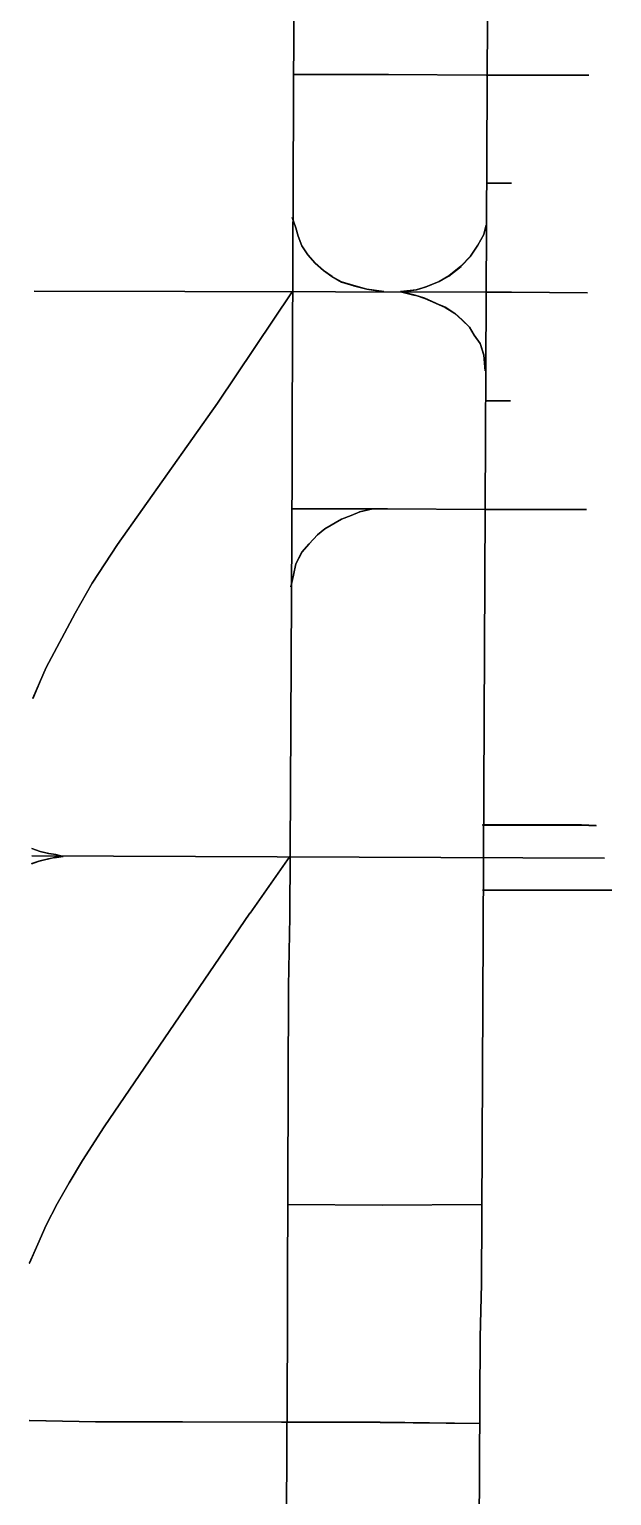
# Model space of a CAD drawing. Extents: x -291248544 to -291003570, y 98625193 to 98746984.
# Drawn here: x -291151521 to -291140464, y 98691358 to 98719171 of the extents above; entities that cross this region are included whole.
import ezdxf

# ---------------------------------------------------------------- set-up
doc = ezdxf.new("R2010")
doc.units = 0

msp = doc.modelspace()

# ---------------------------------------------------------------- linework, layer by layer
at = {"layer": 'mg_to_dxf', "color": 2}
for points in [[(-291142776.49, 98728831.74), (-291142777.49, 98728832.75), (-291142937.71, 98695369.23), (-291142936.7, 98695370.22)], [(-291142936.7, 98695370.22), (-291142935.71, 98695369.21), (-291142775.49, 98728832.74), (-291142776.49, 98728831.74)], [(-291146461.49, 98728488.42), (-291146462.48, 98728489.44), (-291146531.15, 98711711.39), (-291146530.15, 98711712.38)], [(-291146530.15, 98711712.38), (-291146529.15, 98711711.38), (-291146460.48, 98728489.4), (-291146461.49, 98728488.42)], [(-291144699.6, 98718315.12), (-291144698.59, 98718316.12), (-291146507.76, 98718316.12), (-291146506.76, 98718315.12)], [(-291146506.76, 98718315.12), (-291146507.76, 98718316.12), (-291146507.76, 98718314.12), (-291146506.76, 98718315.12)], [(-291146506.76, 98718315.12), (-291146507.76, 98718314.12), (-291144698.6, 98718314.12), (-291144699.6, 98718315.12)], [(-291144698.6, 98718315.12), (-291144699.59, 98718316.13), (-291144699.6, 98718314.13), (-291144698.6, 98718315.12)], [(-291144699.6, 98718315.12), (-291144698.6, 98718314.12), (-291144698.59, 98718316.12), (-291144699.6, 98718315.12)], [(-291144698.6, 98718315.12), (-291144699.6, 98718314.13), (-291142844.66, 98718302.68), (-291142845.65, 98718303.68)], [(-291142845.65, 98718303.68), (-291142844.65, 98718304.68), (-291144699.59, 98718316.13), (-291144698.6, 98718315.12)], [(-291142844.65, 98718303.68), (-291142845.65, 98718304.68), (-291142845.66, 98718302.68), (-291142844.65, 98718303.68)], [(-291142844.65, 98718303.68), (-291142845.66, 98718302.68), (-291140899.16, 98718302.68), (-291140900.16, 98718303.68)], [(-291140900.16, 98718303.68), (-291140899.16, 98718304.68), (-291142845.65, 98718304.68), (-291142844.65, 98718303.68)], [(-291142845.65, 98718303.68), (-291142844.66, 98718302.68), (-291142844.65, 98718304.68), (-291142845.65, 98718303.68)], [(-291140900.16, 98718303.68), (-291140899.16, 98718302.68), (-291140899.16, 98718304.68), (-291140900.16, 98718303.68)], [(-291142365, 98716255.19), (-291142364, 98716256.19), (-291142845.65, 98716256.19), (-291142844.65, 98716255.19)], [(-291142844.65, 98716255.19), (-291142845.65, 98716256.19), (-291142845.65, 98716254.19), (-291142844.65, 98716255.19)], [(-291142844.65, 98716255.19), (-291142845.65, 98716254.19), (-291142364, 98716254.19), (-291142365, 98716255.19)], [(-291142365, 98716255.19), (-291142364, 98716254.19), (-291142364, 98716256.19), (-291142365, 98716255.19)], [(-291146529.98, 98715602.4), (-291146529.37, 98715603.68), (-291146531.26, 98715603.01), (-291146529.98, 98715602.4)], [(-291146529.98, 98715602.4), (-291146531.26, 98715603.01), (-291146462.27, 98715407.55), (-291146461.65, 98715408.8)], [(-291146461.65, 98715408.8), (-291146460.37, 98715408.16), (-291146529.37, 98715603.68), (-291146529.98, 98715602.4)], [(-291146461.35, 98715407.84), (-291146460.67, 98715409.11), (-291146462.58, 98715408.5), (-291146461.35, 98715407.84)], [(-291146461.35, 98715407.84), (-291146462.58, 98715408.5), (-291146416.52, 98715247.31), (-291146415.85, 98715248.59)], [(-291146461.65, 98715408.8), (-291146462.27, 98715407.55), (-291146460.37, 98715408.16), (-291146461.65, 98715408.8)], [(-291146415.85, 98715248.59), (-291146414.62, 98715247.94), (-291146460.67, 98715409.11), (-291146461.35, 98715407.84)], [(-291142845.28, 98715453.62), (-291142845.99, 98715454.84), (-291142891.99, 98715282.33), (-291142890.8, 98715282.93)], [(-291142890.8, 98715282.93), (-291142890.13, 98715281.58), (-291142844.06, 98715454.33), (-291142845.28, 98715453.62)], [(-291142845.28, 98715453.62), (-291142844.06, 98715454.33), (-291142845.99, 98715454.84), (-291142845.28, 98715453.62)], [(-291146415.53, 98715247.64), (-291146414.94, 98715248.89), (-291146416.84, 98715248.26), (-291146415.53, 98715247.64)], [(-291146415.53, 98715247.64), (-291146416.84, 98715248.26), (-291146347.77, 98715064.07), (-291146347.22, 98715065.47)], [(-291146415.85, 98715248.59), (-291146416.52, 98715247.31), (-291146414.62, 98715247.94), (-291146415.85, 98715248.59)], [(-291146347.22, 98715065.47), (-291146345.97, 98715064.99), (-291146414.94, 98715248.89), (-291146415.53, 98715247.64)], [(-291142891.17, 98715282), (-291142891.62, 98715283.26), (-291143006.47, 98715076.53), (-291143005.13, 98715076.88)], [(-291143005.13, 98715076.88), (-291143004.76, 98715075.49), (-291142889.75, 98715282.5), (-291142891.17, 98715282)], [(-291142890.8, 98715282.93), (-291142891.99, 98715282.33), (-291142890.13, 98715281.58), (-291142890.8, 98715282.93)], [(-291142891.17, 98715282), (-291142889.75, 98715282.5), (-291142891.62, 98715283.26), (-291142891.17, 98715282)], [(-291146346.77, 98715064.58), (-291146346.43, 98715065.88), (-291146348.22, 98715064.96), (-291146346.77, 98715064.58)], [(-291146346.77, 98715064.58), (-291146348.22, 98715064.96), (-291146233.13, 98714892.32), (-291146232.88, 98714893.76)], [(-291146347.22, 98715065.47), (-291146347.77, 98715064.07), (-291146345.97, 98715064.99), (-291146347.22, 98715065.47)], [(-291146232.88, 98714893.76), (-291146231.53, 98714893.53), (-291146346.43, 98715065.88), (-291146346.77, 98715064.58)], [(-291146232.28, 98714892.96), (-291146232.13, 98714894.33), (-291146233.73, 98714893.12), (-291146232.28, 98714892.96)], [(-291146232.28, 98714892.96), (-291146233.73, 98714893.12), (-291146095.66, 98714732.03), (-291146095.6, 98714733.5)], [(-291146232.88, 98714893.76), (-291146233.13, 98714892.32), (-291146231.53, 98714893.53), (-291146232.88, 98714893.76)], [(-291146095.6, 98714733.5), (-291146094.24, 98714733.45), (-291146232.13, 98714894.33), (-291146232.28, 98714892.96)], [(-291143143.04, 98714870.09), (-291143143.14, 98714871.44), (-291143326.83, 98714676.28), (-291143325.46, 98714676.27)], [(-291143325.46, 98714676.27), (-291143325.47, 98714674.8), (-291143141.57, 98714870.19), (-291143143.04, 98714870.09)], [(-291143005.65, 98715076.03), (-291143005.95, 98715077.38), (-291143143.76, 98714870.66), (-291143142.42, 98714870.87)], [(-291143142.42, 98714870.87), (-291143143.76, 98714870.66), (-291143142.19, 98714869.41), (-291143142.42, 98714870.87)], [(-291143143.04, 98714870.09), (-291143141.57, 98714870.19), (-291143143.14, 98714871.44), (-291143143.04, 98714870.09)], [(-291143142.42, 98714870.87), (-291143142.19, 98714869.41), (-291143004.24, 98715076.34), (-291143005.65, 98715076.03)], [(-291143005.13, 98715076.88), (-291143006.47, 98715076.53), (-291143004.76, 98715075.49), (-291143005.13, 98715076.88)], [(-291143005.65, 98715076.03), (-291143004.24, 98715076.34), (-291143005.95, 98715077.38), (-291143005.65, 98715076.03)], [(-291146094.9, 98714732.8), (-291146094.95, 98714734.16), (-291146096.37, 98714732.74), (-291146094.9, 98714732.8)], [(-291146094.9, 98714732.8), (-291146096.37, 98714732.74), (-291145935.3, 98714594.68), (-291145935.44, 98714596.12)], [(-291146095.6, 98714733.5), (-291146095.66, 98714732.03), (-291146094.24, 98714733.45), (-291146095.6, 98714733.5)], [(-291145935.44, 98714596.12), (-291145934.06, 98714596.26), (-291146094.95, 98714734.16), (-291146094.9, 98714732.8)], [(-291145934.65, 98714595.5), (-291145934.85, 98714596.87), (-291145936.08, 98714595.3), (-291145934.65, 98714595.5)], [(-291145934.65, 98714595.5), (-291145936.08, 98714595.3), (-291145774.97, 98714480.22), (-291145775.25, 98714481.64)], [(-291145935.44, 98714596.12), (-291145935.3, 98714594.68), (-291145934.06, 98714596.26), (-291145935.44, 98714596.12)], [(-291145775.25, 98714481.64), (-291145773.9, 98714481.91), (-291145934.85, 98714596.87), (-291145934.65, 98714595.5)], [(-291143326.2, 98714675.59), (-291143326.09, 98714676.95), (-291143555.64, 98714493.32), (-291143554.3, 98714493.11)], [(-291143554.3, 98714493.11), (-291143554.52, 98714491.65), (-291143324.73, 98714675.48), (-291143326.2, 98714675.59)], [(-291143325.46, 98714676.27), (-291143326.83, 98714676.28), (-291143325.47, 98714674.8), (-291143325.46, 98714676.27)], [(-291143326.2, 98714675.59), (-291143324.73, 98714675.48), (-291143326.09, 98714676.95), (-291143326.2, 98714675.59)], [(-291145774.4, 98714481.11), (-291145774.74, 98714482.44), (-291145775.82, 98714480.75), (-291145774.4, 98714481.11)], [(-291145774.4, 98714481.11), (-291145775.82, 98714480.75), (-291145591.69, 98714377.18), (-291145592.17, 98714378.6)], [(-291145775.25, 98714481.64), (-291145774.97, 98714480.22), (-291145773.9, 98714481.91), (-291145775.25, 98714481.64)], [(-291145592.17, 98714378.6), (-291145590.9, 98714379.04), (-291145774.74, 98714482.44), (-291145774.4, 98714481.11)], [(-291145591.25, 98714378.21), (-291145591.82, 98714379.43), (-291145592.61, 98714377.58), (-291145591.25, 98714378.21)], [(-291145591.25, 98714378.21), (-291145592.61, 98714377.58), (-291145362.65, 98714308.59), (-291145363.33, 98714309.84)], [(-291145592.17, 98714378.6), (-291145591.69, 98714377.18), (-291145590.9, 98714379.04), (-291145592.17, 98714378.6)], [(-291145363.33, 98714309.84), (-291145362.1, 98714310.51), (-291145591.82, 98714379.43), (-291145591.25, 98714378.21)], [(-291145362.37, 98714309.56), (-291145363.06, 98714310.79), (-291145363.61, 98714308.86), (-291145362.37, 98714309.56)], [(-291145362.37, 98714309.56), (-291145363.61, 98714308.86), (-291145110.8, 98714239.91), (-291145111.57, 98714241.16)], [(-291145363.33, 98714309.84), (-291145362.65, 98714308.59), (-291145362.1, 98714310.51), (-291145363.33, 98714309.84)], [(-291145111.57, 98714241.16), (-291145110.4, 98714241.88), (-291145363.06, 98714310.79), (-291145362.37, 98714309.56)], [(-291143990.04, 98714286.65), (-291143989.42, 98714287.9), (-291144173.36, 98714230.42), (-291144172.19, 98714229.73)], [(-291144172.19, 98714229.73), (-291144172.94, 98714228.45), (-291143988.75, 98714286.01), (-291143990.04, 98714286.65)], [(-291143738.26, 98714389.61), (-291143737.77, 98714390.89), (-291143990.37, 98714287.56), (-291143989.1, 98714286.99)], [(-291143989.1, 98714286.99), (-291143990.37, 98714287.56), (-291143989.69, 98714285.67), (-291143989.1, 98714286.99)], [(-291143990.04, 98714286.65), (-291143988.75, 98714286.01), (-291143989.42, 98714287.9), (-291143990.04, 98714286.65)], [(-291143989.1, 98714286.99), (-291143989.69, 98714285.67), (-291143736.89, 98714389.09), (-291143738.26, 98714389.61)], [(-291143555.12, 98714492.55), (-291143554.81, 98714493.88), (-291143738.67, 98714390.46), (-291143737.36, 98714390.05)], [(-291143737.36, 98714390.05), (-291143738.67, 98714390.46), (-291143737.79, 98714388.65), (-291143737.36, 98714390.05)], [(-291143738.26, 98714389.61), (-291143736.89, 98714389.09), (-291143737.77, 98714390.89), (-291143738.26, 98714389.61)], [(-291143737.36, 98714390.05), (-291143737.79, 98714388.65), (-291143553.69, 98714492.21), (-291143555.12, 98714492.55)], [(-291143554.3, 98714493.11), (-291143555.64, 98714493.32), (-291143554.52, 98714491.65), (-291143554.3, 98714493.11)], [(-291143555.12, 98714492.55), (-291143553.69, 98714492.21), (-291143554.81, 98714493.88), (-291143555.12, 98714492.55)], [(-291151427.72, 98714206.69), (-291151428.72, 98714207.7), (-291151428.73, 98714205.7), (-291151427.72, 98714206.69)], [(-291151427.72, 98714206.69), (-291151428.73, 98714205.7), (-291142844.66, 98714182.81), (-291142845.65, 98714183.81)], [(-291142845.65, 98714183.81), (-291142844.65, 98714184.81), (-291151428.72, 98714207.7), (-291151427.72, 98714206.69)], [(-291146530.43, 98714194.84), (-291146530.7, 98714196.22), (-291147950.32, 98712078.25), (-291147948.94, 98712078.51)], [(-291147948.94, 98712078.51), (-291147948.67, 98712077.11), (-291146529.04, 98714195.11), (-291146530.43, 98714194.84)], [(-291146530.43, 98714194.84), (-291146529.04, 98714195.11), (-291146530.7, 98714196.22), (-291146530.43, 98714194.84)], [(-291145110.59, 98714240.96), (-291145111.38, 98714242.08), (-291145111.78, 98714240.12), (-291145110.59, 98714240.96)], [(-291145110.59, 98714240.96), (-291145111.78, 98714240.12), (-291144790.3, 98714194.19), (-291144791.14, 98714195.32)], [(-291145111.57, 98714241.16), (-291145110.8, 98714239.91), (-291145110.4, 98714241.88), (-291145111.57, 98714241.16)], [(-291144791.14, 98714195.32), (-291144790.01, 98714196.17), (-291145111.38, 98714242.08), (-291145110.59, 98714240.96)], [(-291144791.14, 98714195.32), (-291144790.3, 98714194.19), (-291144790.01, 98714196.17), (-291144791.14, 98714195.32)], [(-291144469.73, 98714195.13), (-291144470.46, 98714196.34), (-291144470.94, 98714194.4), (-291144469.73, 98714195.13)], [(-291144469.73, 98714195.13), (-291144470.94, 98714194.4), (-291144195.34, 98714125.5), (-291144196.04, 98714126.71)], [(-291144173.17, 98714229.53), (-291144172.38, 98714230.62), (-291144470.83, 98714196.19), (-291144469.72, 98714195.31)], [(-291144469.72, 98714195.31), (-291144470.83, 98714196.19), (-291144470.6, 98714194.2), (-291144469.72, 98714195.31)], [(-291144469.72, 98714195.31), (-291144470.6, 98714194.2), (-291144171.96, 98714228.66), (-291144173.17, 98714229.53)], [(-291144196.04, 98714126.71), (-291144194.8, 98714127.43), (-291144470.46, 98714196.34), (-291144469.73, 98714195.13)], [(-291144195.08, 98714126.44), (-291144195.76, 98714127.7), (-291144196.3, 98714125.77), (-291144195.08, 98714126.44)], [(-291144195.08, 98714126.44), (-291144196.3, 98714125.77), (-291144012.33, 98714068.28), (-291144012.93, 98714069.52)], [(-291144196.04, 98714126.71), (-291144195.34, 98714125.5), (-291144194.8, 98714127.43), (-291144196.04, 98714126.71)], [(-291144012.93, 98714069.52), (-291144011.62, 98714070.15), (-291144195.76, 98714127.7), (-291144195.08, 98714126.44)], [(-291144172.19, 98714229.73), (-291144173.36, 98714230.42), (-291144172.94, 98714228.45), (-291144172.19, 98714229.73)], [(-291144173.17, 98714229.53), (-291144171.96, 98714228.66), (-291144172.38, 98714230.62), (-291144173.17, 98714229.53)], [(-291144011.99, 98714069.16), (-291144012.56, 98714070.51), (-291144013.26, 98714068.63), (-291144011.99, 98714069.16)], [(-291144011.99, 98714069.16), (-291144013.26, 98714068.63), (-291143806.4, 98713976.7), (-291143806.91, 98713978.02)], [(-291144012.93, 98714069.52), (-291144012.33, 98714068.28), (-291144011.62, 98714070.15), (-291144012.93, 98714069.52)], [(-291143806.91, 98713978.02), (-291143805.6, 98713978.53), (-291144012.56, 98714070.51), (-291144011.99, 98714069.16)], [(-291142844.65, 98714183.81), (-291142845.65, 98714184.81), (-291142845.66, 98714182.81), (-291142844.65, 98714183.81)], [(-291142844.65, 98714183.81), (-291142845.66, 98714182.81), (-291142364.01, 98714182.81), (-291142365, 98714183.81)], [(-291142365, 98714183.81), (-291142364, 98714184.81), (-291142845.65, 98714184.81), (-291142844.65, 98714183.81)], [(-291142845.65, 98714183.81), (-291142844.66, 98714182.81), (-291142844.65, 98714184.81), (-291142845.65, 98714183.81)], [(-291142364, 98714183.8), (-291142365, 98714184.81), (-291142365.01, 98714182.81), (-291142364, 98714183.8)], [(-291142364, 98714183.8), (-291142365.01, 98714182.81), (-291140922.05, 98714171.36), (-291140923.05, 98714172.37)], [(-291140923.05, 98714172.37), (-291140922.04, 98714173.36), (-291142365, 98714184.81), (-291142364, 98714183.8)], [(-291142365, 98714183.81), (-291142364.01, 98714182.81), (-291142364, 98714184.81), (-291142365, 98714183.81)], [(-291140923.05, 98714172.37), (-291140922.05, 98714171.36), (-291140922.04, 98714173.36), (-291140923.05, 98714172.37)], [(-291143806, 98713977.61), (-291143806.51, 98713978.93), (-291143807.32, 98713977.1), (-291143806, 98713977.61)], [(-291143806, 98713977.61), (-291143807.32, 98713977.1), (-291143623.36, 98713896.62), (-291143623.81, 98713897.91)], [(-291143806.91, 98713978.02), (-291143806.4, 98713976.7), (-291143805.6, 98713978.53), (-291143806.91, 98713978.02)], [(-291143623.81, 98713897.91), (-291143622.42, 98713898.39), (-291143806.51, 98713978.93), (-291143806, 98713977.61)], [(-291143622.93, 98713897.44), (-291143623.31, 98713898.86), (-291143624.25, 98713897.08), (-291143622.93, 98713897.44)], [(-291143622.93, 98713897.44), (-291143624.25, 98713897.08), (-291143440.43, 98713782.2), (-291143440.67, 98713783.53)], [(-291143623.81, 98713897.91), (-291143623.36, 98713896.62), (-291143622.42, 98713898.39), (-291143623.81, 98713897.91)], [(-291143440.67, 98713783.53), (-291143439.21, 98713783.8), (-291143623.31, 98713898.86), (-291143622.93, 98713897.44)], [(-291143439.88, 98713782.92), (-291143440.01, 98713784.4), (-291143441.22, 98713782.8), (-291143439.88, 98713782.92)], [(-291143439.88, 98713782.92), (-291143441.22, 98713782.8), (-291143303.24, 98713656.32), (-291143303.29, 98713657.72)], [(-291143440.67, 98713783.53), (-291143440.43, 98713782.2), (-291143439.21, 98713783.8), (-291143440.67, 98713783.53)], [(-291143303.29, 98713657.72), (-291143301.86, 98713657.76), (-291143440.01, 98713784.4), (-291143439.88, 98713782.92)], [(-291143302.56, 98713657.03), (-291143302.58, 98713658.46), (-291143303.96, 98713657.01), (-291143302.56, 98713657.03)], [(-291143302.56, 98713657.03), (-291143303.96, 98713657.01), (-291143166.02, 98713519.07), (-291143165.94, 98713520.41)], [(-291143303.29, 98713657.72), (-291143303.24, 98713656.32), (-291143301.86, 98713657.76), (-291143303.29, 98713657.72)], [(-291143165.94, 98713520.41), (-291143164.44, 98713520.32), (-291143302.58, 98713658.46), (-291143302.56, 98713657.03)], [(-291143165.32, 98713519.62), (-291143165.06, 98713521.1), (-291143166.64, 98713519.85), (-291143165.32, 98713519.62)], [(-291143165.32, 98713519.62), (-291143166.64, 98713519.85), (-291143074.61, 98713370.3), (-291143074.3, 98713371.7)], [(-291143165.94, 98713520.41), (-291143166.02, 98713519.07), (-291143164.44, 98713520.32), (-291143165.94, 98713520.41)], [(-291143074.3, 98713371.7), (-291143072.94, 98713371.4), (-291143165.06, 98713521.1), (-291143165.32, 98713519.62)], [(-291143073.74, 98713370.87), (-291143073.49, 98713372.24), (-291143075.16, 98713371.13), (-291143073.74, 98713370.87)], [(-291143073.74, 98713370.87), (-291143075.16, 98713371.13), (-291142960.21, 98713210.2), (-291142959.89, 98713211.47)], [(-291143074.3, 98713371.7), (-291143074.61, 98713370.3), (-291143072.94, 98713371.4), (-291143074.3, 98713371.7)], [(-291142959.89, 98713211.47), (-291142958.39, 98713211.1), (-291143073.49, 98713372.24), (-291143073.74, 98713370.87)], [(-291142959.44, 98713210.58), (-291142958.84, 98713211.99), (-291142960.65, 98713211.09), (-291142959.44, 98713210.58)], [(-291142959.44, 98713210.58), (-291142960.65, 98713211.09), (-291142891.77, 98712992.95), (-291142891.08, 98712994.1)], [(-291142959.89, 98713211.47), (-291142960.21, 98713210.2), (-291142958.39, 98713211.1), (-291142959.89, 98713211.47)], [(-291142891.08, 98712994.1), (-291142889.79, 98712993.33), (-291142958.84, 98713211.99), (-291142959.44, 98713210.58)], [(-291142890.89, 98712993.12), (-291142889.98, 98712994.32), (-291142891.96, 98712993.93), (-291142890.89, 98712993.12)], [(-291142890.89, 98712993.12), (-291142891.96, 98712993.93), (-291142869, 98712695.5), (-291142868.08, 98712696.57)], [(-291142891.08, 98712994.1), (-291142891.77, 98712992.95), (-291142889.79, 98712993.33), (-291142891.08, 98712994.1)], [(-291142868.08, 98712696.57), (-291142867.01, 98712695.65), (-291142889.98, 98712994.32), (-291142890.89, 98712993.12)], [(-291142868.08, 98712696.57), (-291142869, 98712695.5), (-291142867.01, 98712695.65), (-291142868.08, 98712696.57)], [(-291147949.51, 98712077.69), (-291147949.75, 98712079.07), (-291149850.05, 98709400.33), (-291149848.65, 98709400.58)], [(-291149848.65, 98709400.58), (-291149848.4, 98709399.21), (-291147948.11, 98712077.93), (-291147949.51, 98712077.69)], [(-291147948.94, 98712078.51), (-291147950.32, 98712078.25), (-291147948.67, 98712077.11), (-291147948.94, 98712078.51)], [(-291147949.51, 98712077.69), (-291147948.11, 98712077.93), (-291147949.75, 98712079.07), (-291147949.51, 98712077.69)], [(-291142387.89, 98712123.87), (-291142386.89, 98712124.87), (-291142868.54, 98712124.87), (-291142867.54, 98712123.87)], [(-291142867.54, 98712123.87), (-291142868.54, 98712124.87), (-291142868.54, 98712122.87), (-291142867.54, 98712123.87)], [(-291142867.54, 98712123.87), (-291142868.54, 98712122.87), (-291142386.89, 98712122.87), (-291142387.89, 98712123.87)], [(-291142387.89, 98712123.87), (-291142386.89, 98712122.87), (-291142386.89, 98712124.87), (-291142387.89, 98712123.87)], [(-291146530.15, 98711711.38), (-291146531.15, 98711712.39), (-291146531.15, 98710853.08), (-291146530.15, 98710854.08)], [(-291146530.15, 98711711.38), (-291146529.15, 98711712.38), (-291146531.15, 98711712.39), (-291146530.15, 98711711.38)], [(-291146530.15, 98711712.38), (-291146531.15, 98711711.39), (-291146529.15, 98711711.38), (-291146530.15, 98711712.38)], [(-291146530.15, 98710854.08), (-291146529.15, 98710853.07), (-291146529.15, 98711712.38), (-291146530.15, 98711711.38)], [(-291146530.15, 98710853.08), (-291146531.15, 98710854.08), (-291146576.93, 98702338.68), (-291146575.93, 98702339.67)], [(-291146575.93, 98702339.67), (-291146574.93, 98702338.66), (-291146529.15, 98710854.07), (-291146530.15, 98710853.08)], [(-291146530.15, 98710853.08), (-291146529.15, 98710854.07), (-291146531.15, 98710854.08), (-291146530.15, 98710853.08)], [(-291146530.15, 98710854.08), (-291146531.15, 98710853.08), (-291146529.15, 98710853.07), (-291146530.15, 98710854.08)], [(-291144722.48, 98710075.38), (-291144721.48, 98710076.38), (-291146530.65, 98710076.38), (-291146529.65, 98710075.38)], [(-291146529.65, 98710075.38), (-291146530.65, 98710076.38), (-291146530.65, 98710074.38), (-291146529.65, 98710075.38)], [(-291146529.65, 98710075.38), (-291146530.65, 98710074.38), (-291144721.49, 98710074.38), (-291144722.48, 98710075.38)], [(-291145592.17, 98709880.58), (-291145591.73, 98709881.99), (-291145913.18, 98709698.3), (-291145911.73, 98709697.97)], [(-291145911.73, 98709697.97), (-291145912.03, 98709696.65), (-291145590.87, 98709880.17), (-291145592.17, 98709880.58)], [(-291145409.1, 98709949.32), (-291145408.53, 98709950.6), (-291145592.63, 98709881.56), (-291145591.27, 98709881)], [(-291145591.27, 98709881), (-291145592.63, 98709881.56), (-291145591.78, 98709879.74), (-291145591.27, 98709881)], [(-291145592.17, 98709880.58), (-291145590.87, 98709880.17), (-291145591.73, 98709881.99), (-291145592.17, 98709880.58)], [(-291145591.27, 98709881), (-291145591.78, 98709879.74), (-291145407.79, 98709948.74), (-291145409.1, 98709949.32)], [(-291145248.87, 98710017.96), (-291145248.26, 98710019.31), (-291145409.46, 98709950.22), (-291145408.17, 98709949.69)], [(-291145408.17, 98709949.69), (-291145409.46, 98709950.22), (-291145408.72, 98709948.37), (-291145408.17, 98709949.69)], [(-291145409.1, 98709949.32), (-291145407.79, 98709948.74), (-291145408.53, 98709950.6), (-291145409.1, 98709949.32)], [(-291145408.17, 98709949.69), (-291145408.72, 98709948.37), (-291145247.64, 98710017.4), (-291145248.87, 98710017.96)], [(-291144997.13, 98710075.27), (-291144996.38, 98710076.46), (-291145249.21, 98710019), (-291145247.92, 98710018.27)], [(-291145247.92, 98710018.27), (-291145249.21, 98710019), (-291145248.59, 98710017.09), (-291145247.92, 98710018.27)], [(-291145248.87, 98710017.96), (-291145247.64, 98710017.4), (-291145248.26, 98710019.31), (-291145248.87, 98710017.96)], [(-291145247.92, 98710018.27), (-291145248.59, 98710017.09), (-291144995.93, 98710074.51), (-291144997.13, 98710075.27)], [(-291144997.13, 98710075.27), (-291144995.93, 98710074.51), (-291144996.38, 98710076.46), (-291144997.13, 98710075.27)], [(-291144721.48, 98710075.38), (-291144722.48, 98710076.38), (-291144722.49, 98710074.38), (-291144721.48, 98710075.38)], [(-291144721.48, 98710075.38), (-291144722.49, 98710074.38), (-291142867.55, 98710062.93), (-291142868.54, 98710063.94)], [(-291142868.54, 98710063.94), (-291142867.54, 98710064.93), (-291144722.48, 98710076.38), (-291144721.48, 98710075.38)], [(-291144722.48, 98710075.38), (-291144721.49, 98710074.38), (-291144721.48, 98710076.38), (-291144722.48, 98710075.38)], [(-291142867.54, 98710063.93), (-291142868.54, 98710064.93), (-291142868.55, 98710062.93), (-291142867.54, 98710063.93)], [(-291142867.54, 98710063.93), (-291142868.55, 98710062.93), (-291140944.93, 98710062.93), (-291140945.93, 98710063.93)], [(-291140945.93, 98710063.93), (-291140944.93, 98710064.93), (-291142868.54, 98710064.93), (-291142867.54, 98710063.93)], [(-291142868.54, 98710063.94), (-291142867.55, 98710062.93), (-291142867.54, 98710064.93), (-291142868.54, 98710063.94)], [(-291140945.93, 98710063.93), (-291140944.93, 98710062.93), (-291140944.93, 98710064.93), (-291140945.93, 98710063.93)], [(-291146049.84, 98709582.92), (-291146049.85, 98709584.38), (-291146210.8, 98709411.92), (-291146209.38, 98709411.99)], [(-291146209.38, 98709411.99), (-291146209.31, 98709410.59), (-291146048.47, 98709582.92), (-291146049.84, 98709582.92)], [(-291145912.56, 98709697.4), (-291145912.36, 98709698.87), (-291146050.57, 98709583.69), (-291146049.11, 98709583.6)], [(-291146049.11, 98709583.6), (-291146050.57, 98709583.69), (-291146049.2, 98709582.23), (-291146049.11, 98709583.6)], [(-291146049.84, 98709582.92), (-291146048.47, 98709582.92), (-291146049.85, 98709584.38), (-291146049.84, 98709582.92)], [(-291146049.11, 98709583.6), (-291146049.2, 98709582.23), (-291145911.21, 98709697.22), (-291145912.56, 98709697.4)], [(-291145912.61, 98709697.47), (-291145912.31, 98709698.8), (-291145913.18, 98709698.3), (-291145911.73, 98709697.97)], [(-291145911.73, 98709697.97), (-291145913.18, 98709698.3), (-291145912.03, 98709696.65), (-291145911.73, 98709697.97)], [(-291145911.73, 98709697.97), (-291145913.18, 98709698.3), (-291145912.03, 98709696.65), (-291145911.73, 98709697.97)], [(-291145912.13, 98709697.75), (-291145911.64, 98709696.88), (-291145912.31, 98709698.8), (-291145912.61, 98709697.47)], [(-291145912.56, 98709697.4), (-291145911.21, 98709697.22), (-291145912.36, 98709698.87), (-291145912.56, 98709697.4)], [(-291145911.73, 98709697.97), (-291145912.03, 98709696.65), (-291145911.64, 98709696.88), (-291145912.13, 98709697.75)], [(-291149849.21, 98709399.76), (-291149849.49, 98709401.16), (-291150330.72, 98708667.86), (-291150329.32, 98708668.17)], [(-291150329.32, 98708668.17), (-291150329.01, 98708666.82), (-291149847.84, 98709400.03), (-291149849.21, 98709399.76)], [(-291149848.65, 98709400.58), (-291149850.05, 98709400.33), (-291149848.4, 98709399.21), (-291149848.65, 98709400.58)], [(-291149849.21, 98709399.76), (-291149847.84, 98709400.03), (-291149849.49, 98709401.16), (-291149849.21, 98709399.76)], [(-291146210.04, 98709411.24), (-291146210.14, 98709412.67), (-291146348.21, 98709251.59), (-291146346.72, 98709251.79)], [(-291146346.72, 98709251.79), (-291146346.54, 98709250.46), (-291146208.65, 98709411.33), (-291146210.04, 98709411.24)], [(-291146209.38, 98709411.99), (-291146210.8, 98709411.92), (-291146209.31, 98709410.59), (-291146209.38, 98709411.99)], [(-291146210.04, 98709411.24), (-291146208.65, 98709411.33), (-291146210.14, 98709412.67), (-291146210.04, 98709411.24)], [(-291146461.59, 98709033.47), (-291146462.33, 98709034.8), (-291146508.34, 98708816.25), (-291146507.16, 98708817.02)], [(-291146507.16, 98708817.02), (-291146506.39, 98708815.83), (-291146460.43, 98709034.12), (-291146461.59, 98709033.47)], [(-291146347.28, 98709250.96), (-291146347.64, 98709252.41), (-291146462.67, 98709033.86), (-291146461.25, 98709034.41)], [(-291146461.25, 98709034.41), (-291146462.67, 98709033.86), (-291146460.77, 98709033.18), (-291146461.25, 98709034.41)], [(-291146461.59, 98709033.47), (-291146460.43, 98709034.12), (-291146462.33, 98709034.8), (-291146461.59, 98709033.47)], [(-291146461.25, 98709034.41), (-291146460.77, 98709033.18), (-291146345.98, 98709251.28), (-291146347.28, 98709250.96)], [(-291146346.72, 98709251.79), (-291146348.21, 98709251.59), (-291146346.54, 98709250.46), (-291146346.72, 98709251.79)], [(-291146347.28, 98709250.96), (-291146345.98, 98709251.28), (-291146347.64, 98709252.41), (-291146347.28, 98709250.96)], [(-291146507.37, 98708816.04), (-291146508.14, 98708817.22), (-291146554.12, 98708598.81), (-291146552.94, 98708599.58)], [(-291146552.94, 98708599.58), (-291146552.16, 98708598.4), (-291146506.18, 98708816.81), (-291146507.37, 98708816.04)], [(-291146507.16, 98708817.02), (-291146508.34, 98708816.25), (-291146506.39, 98708815.83), (-291146507.16, 98708817.02)], [(-291146507.37, 98708816.04), (-291146506.18, 98708816.81), (-291146508.14, 98708817.22), (-291146507.37, 98708816.04)], [(-291150329.83, 98708667.32), (-291150330.2, 98708668.71), (-291150651.15, 98708095.59), (-291150649.78, 98708095.99)], [(-291150649.78, 98708095.99), (-291150649.39, 98708094.63), (-291150328.49, 98708667.67), (-291150329.83, 98708667.32)], [(-291150329.32, 98708668.17), (-291150330.72, 98708667.86), (-291150329.01, 98708666.82), (-291150329.32, 98708668.17)], [(-291150329.83, 98708667.32), (-291150328.49, 98708667.67), (-291150330.2, 98708668.71), (-291150329.83, 98708667.32)], [(-291146552.94, 98708599.58), (-291146554.12, 98708598.81), (-291146552.16, 98708598.4), (-291146552.94, 98708599.58)], [(-291150650.26, 98708095.11), (-291150650.67, 98708096.47), (-291151200.48, 98707065.57), (-291151199.11, 98707066.02)], [(-291151199.11, 98707066.02), (-291151198.67, 98707064.71), (-291150648.91, 98708095.51), (-291150650.26, 98708095.11)], [(-291150649.78, 98708095.99), (-291150651.15, 98708095.59), (-291150649.39, 98708094.63), (-291150649.78, 98708095.99)], [(-291150650.26, 98708095.11), (-291150648.91, 98708095.51), (-291150650.67, 98708096.47), (-291150650.26, 98708095.11)], [(-291151199.54, 98707065.12), (-291151200.04, 98707066.48), (-291151452.23, 98706481.87), (-291151450.91, 98706482.39)], [(-291151450.91, 98706482.39), (-291151450.39, 98706481.08), (-291151198.24, 98707065.61), (-291151199.54, 98707065.12)], [(-291151199.11, 98707066.02), (-291151200.48, 98707065.57), (-291151198.67, 98707064.71), (-291151199.11, 98707066.02)], [(-291151199.54, 98707065.12), (-291151198.24, 98707065.61), (-291151200.04, 98707066.48), (-291151199.54, 98707065.12)], [(-291151450.91, 98706482.39), (-291151452.23, 98706481.87), (-291151450.39, 98706481.08), (-291151450.91, 98706482.39)], [(-291142913.32, 98704078.67), (-291142914.32, 98704079.67), (-291142914.32, 98704077.67), (-291142913.32, 98704078.67)], [(-291141037.49, 98704078.67), (-291141036.47, 98704079.67), (-291142914.32, 98704079.67), (-291142913.32, 98704078.67)], [(-291142913.32, 98704078.67), (-291142914.32, 98704077.67), (-291141036.51, 98704077.67), (-291141037.49, 98704078.67)], [(-291141036.49, 98704078.65), (-291141037.47, 98704079.7), (-291141037.51, 98704077.7), (-291141036.49, 98704078.65)], [(-291141036.49, 98704078.65), (-291141037.51, 98704077.7), (-291140761.87, 98704066.21), (-291140762.83, 98704067.25)], [(-291141037.49, 98704078.67), (-291141036.51, 98704077.67), (-291141036.47, 98704079.67), (-291141037.49, 98704078.67)], [(-291140762.83, 98704067.25), (-291140761.79, 98704068.21), (-291141037.47, 98704079.7), (-291141036.49, 98704078.65)], [(-291140762.83, 98704067.25), (-291140761.87, 98704066.21), (-291140761.79, 98704068.21), (-291140762.83, 98704067.25)], [(-291151473.53, 98703632.19), (-291151474.13, 98703633.46), (-291151474.81, 98703631.58), (-291151473.53, 98703632.19)], [(-291151473.53, 98703632.19), (-291151474.81, 98703631.58), (-291151313.58, 98703574), (-291151314.25, 98703575.3)], [(-291151473.5, 98703495.02), (-291151474.49, 98703496.03), (-291151474.5, 98703494.03), (-291151473.5, 98703495.02)], [(-291151473.5, 98703495.02), (-291151474.5, 98703494.03), (-291140601.62, 98703448.25), (-291140602.61, 98703449.25)], [(-291140602.61, 98703449.25), (-291140601.61, 98703450.25), (-291151474.49, 98703496.03), (-291151473.5, 98703495.02)], [(-291151314.25, 98703575.3), (-291151313.04, 98703575.93), (-291151474.13, 98703633.46), (-291151473.53, 98703632.19)], [(-291151154.05, 98703437.68), (-291151153.3, 98703438.9), (-291151337.44, 98703392.87), (-291151336.18, 98703392.15)], [(-291151336.18, 98703392.15), (-291151336.88, 98703390.95), (-291151152.86, 98703436.95), (-291151154.05, 98703437.68)], [(-291151313.29, 98703575.03), (-291151314, 98703576.2), (-291151314.55, 98703574.28), (-291151313.29, 98703575.03)], [(-291151313.29, 98703575.03), (-291151314.55, 98703574.28), (-291151153.26, 98703539.71), (-291151154.05, 98703540.91)], [(-291151314.25, 98703575.3), (-291151313.58, 98703574), (-291151313.04, 98703575.93), (-291151314.25, 98703575.3)], [(-291151154.05, 98703540.91), (-291151152.89, 98703541.68), (-291151314, 98703576.2), (-291151313.29, 98703575.03)], [(-291151039.61, 98703460.6), (-291151038.8, 98703461.78), (-291151154.27, 98703438.68), (-291151153.07, 98703437.9)], [(-291151153.07, 98703437.9), (-291151154.27, 98703438.68), (-291151153.84, 98703436.73), (-291151153.07, 98703437.9)], [(-291151153.07, 98703540.72), (-291151153.87, 98703541.87), (-291151154.24, 98703539.9), (-291151153.07, 98703540.72)], [(-291151153.07, 98703540.72), (-291151154.24, 98703539.9), (-291151015.95, 98703516.85), (-291151016.73, 98703518)], [(-291151154.05, 98703540.91), (-291151153.26, 98703539.71), (-291151152.89, 98703541.68), (-291151154.05, 98703540.91)], [(-291151154.05, 98703437.68), (-291151152.86, 98703436.95), (-291151153.3, 98703438.9), (-291151154.05, 98703437.68)], [(-291151016.73, 98703518), (-291151015.54, 98703518.81), (-291151153.87, 98703541.87), (-291151153.07, 98703540.72)], [(-291151153.07, 98703437.9), (-291151153.84, 98703436.73), (-291151038.46, 98703459.81), (-291151039.61, 98703460.6)], [(-291150879.4, 98703483.51), (-291150878.55, 98703484.64), (-291151039.79, 98703461.61), (-291151038.63, 98703460.76)], [(-291151038.63, 98703460.76), (-291151039.79, 98703461.61), (-291151039.45, 98703459.64), (-291151038.63, 98703460.76)], [(-291151039.61, 98703460.6), (-291151038.46, 98703459.81), (-291151038.8, 98703461.78), (-291151039.61, 98703460.6)], [(-291151038.63, 98703460.76), (-291151039.45, 98703459.64), (-291150878.27, 98703482.66), (-291150879.4, 98703483.51)], [(-291151015.75, 98703517.79), (-291151016.52, 98703519.02), (-291151016.92, 98703517.06), (-291151015.75, 98703517.79)], [(-291151015.75, 98703517.79), (-291151016.92, 98703517.06), (-291150878.66, 98703482.49), (-291150879.39, 98703483.7)], [(-291151016.73, 98703518), (-291151015.95, 98703516.85), (-291151015.54, 98703518.81), (-291151016.73, 98703518)], [(-291150879.39, 98703483.7), (-291150878.18, 98703484.43), (-291151016.52, 98703519.02), (-291151015.75, 98703517.79)], [(-291150879.4, 98703483.51), (-291150878.27, 98703482.66), (-291150878.55, 98703484.64), (-291150879.4, 98703483.51)], [(-291150879.39, 98703483.7), (-291150878.66, 98703482.49), (-291150878.18, 98703484.43), (-291150879.39, 98703483.7)], [(-291146576.22, 98703483.17), (-291146576.46, 98703484.57), (-291147332.35, 98702408), (-291147330.95, 98702408.25)], [(-291147330.95, 98702408.25), (-291147330.7, 98702406.86), (-291146574.82, 98703483.42), (-291146576.22, 98703483.17)], [(-291146576.22, 98703483.17), (-291146574.82, 98703483.42), (-291146576.46, 98703484.57), (-291146576.22, 98703483.17)], [(-291140602.61, 98703449.25), (-291140601.62, 98703448.25), (-291140601.61, 98703450.25), (-291140602.61, 98703449.25)], [(-291151337.14, 98703391.87), (-291151336.48, 98703393.15), (-291151474.79, 98703347.04), (-291151473.52, 98703346.41)], [(-291151473.52, 98703346.41), (-291151474.79, 98703347.04), (-291151474.16, 98703345.15), (-291151473.52, 98703346.41)], [(-291151473.52, 98703346.41), (-291151474.16, 98703345.15), (-291151335.92, 98703391.23), (-291151337.14, 98703391.87)], [(-291151336.18, 98703392.15), (-291151337.44, 98703392.87), (-291151336.88, 98703390.95), (-291151336.18, 98703392.15)], [(-291151337.14, 98703391.87), (-291151335.92, 98703391.23), (-291151336.48, 98703393.15), (-291151337.14, 98703391.87)], [(-291141037.49, 98702842.71), (-291141036.49, 98702843.71), (-291142914.32, 98702843.71), (-291142913.32, 98702842.71)], [(-291142913.32, 98702842.71), (-291142914.32, 98702843.71), (-291142914.32, 98702841.71), (-291142913.32, 98702842.71)], [(-291142913.32, 98702842.71), (-291142914.32, 98702841.71), (-291141036.49, 98702841.71), (-291141037.49, 98702842.71)], [(-291140465.28, 98702842.71), (-291140464.28, 98702843.71), (-291141037.49, 98702843.71), (-291141036.49, 98702842.71)], [(-291141036.49, 98702842.71), (-291141037.49, 98702843.71), (-291141037.49, 98702841.71), (-291141036.49, 98702842.71)], [(-291141037.49, 98702842.71), (-291141036.49, 98702841.71), (-291141036.49, 98702843.71), (-291141037.49, 98702842.71)], [(-291141036.49, 98702842.71), (-291141037.49, 98702841.71), (-291140464.28, 98702841.71), (-291140465.28, 98702842.71)], [(-291140465.28, 98702842.71), (-291140464.28, 98702841.71), (-291140464.28, 98702843.71), (-291140465.28, 98702842.71)], [(-291147331.52, 98702407.42), (-291147331.78, 98702408.82), (-291150101.82, 98698356.77), (-291150100.43, 98698357.04)], [(-291150100.43, 98698357.04), (-291150100.16, 98698355.66), (-291147330.13, 98702407.68), (-291147331.52, 98702407.42)], [(-291147330.95, 98702408.25), (-291147332.35, 98702408), (-291147330.7, 98702406.86), (-291147330.95, 98702408.25)], [(-291147331.52, 98702407.42), (-291147330.13, 98702407.68), (-291147331.78, 98702408.82), (-291147331.52, 98702407.42)], [(-291146575.94, 98702338.67), (-291146576.92, 98702339.68), (-291146599.82, 98701022.61), (-291146598.81, 98701023.6)], [(-291146598.81, 98701023.6), (-291146597.82, 98701022.59), (-291146574.92, 98702339.66), (-291146575.94, 98702338.67)], [(-291146575.93, 98702339.67), (-291146576.93, 98702338.68), (-291146574.93, 98702338.66), (-291146575.93, 98702339.67)], [(-291146575.94, 98702338.67), (-291146574.92, 98702339.66), (-291146576.92, 98702339.68), (-291146575.94, 98702338.67)], [(-291146598.82, 98701022.6), (-291146599.81, 98701023.61), (-291146622.71, 98695312), (-291146621.7, 98695313)], [(-291146621.7, 98695313), (-291146620.71, 98695312), (-291146597.81, 98701023.59), (-291146598.82, 98701022.6)], [(-291146598.81, 98701023.6), (-291146599.82, 98701022.61), (-291146597.82, 98701022.59), (-291146598.81, 98701023.6)], [(-291146598.82, 98701022.6), (-291146597.81, 98701023.59), (-291146599.81, 98701023.61), (-291146598.82, 98701022.6)], [(-291150100.98, 98698356.21), (-291150101.27, 98698357.6), (-291150513.82, 98697715.86), (-291150512.42, 98697716.18)], [(-291150512.42, 98697716.18), (-291150512.12, 98697714.81), (-291150099.6, 98698356.5), (-291150100.98, 98698356.21)], [(-291150100.43, 98698357.04), (-291150101.82, 98698356.77), (-291150100.16, 98698355.66), (-291150100.43, 98698357.04)], [(-291150100.98, 98698356.21), (-291150099.6, 98698356.5), (-291150101.27, 98698357.6), (-291150100.98, 98698356.21)], [(-291150512.95, 98697715.33), (-291150513.29, 98697716.72), (-291150765.58, 98697292.4), (-291150764.21, 98697292.76)], [(-291150764.21, 98697292.76), (-291150763.86, 98697291.39), (-291150511.59, 98697715.66), (-291150512.95, 98697715.33)], [(-291150512.42, 98697716.18), (-291150513.82, 98697715.86), (-291150512.12, 98697714.81), (-291150512.42, 98697716.18)], [(-291150512.95, 98697715.33), (-291150511.59, 98697715.66), (-291150513.29, 98697716.72), (-291150512.95, 98697715.33)], [(-291150764.71, 98697291.89), (-291150765.08, 98697293.27), (-291150994.47, 98696891.83), (-291150993.1, 98696892.22)], [(-291150993.1, 98696892.22), (-291150992.72, 98696890.87), (-291150763.35, 98697292.26), (-291150764.71, 98697291.89)], [(-291150764.21, 98697292.76), (-291150765.58, 98697292.4), (-291150763.86, 98697291.39), (-291150764.21, 98697292.76)], [(-291150764.71, 98697291.89), (-291150763.35, 98697292.26), (-291150765.08, 98697293.27), (-291150764.71, 98697291.89)], [(-291150993.58, 98696891.34), (-291150994, 98696892.71), (-291151200.47, 98696491.23), (-291151199.11, 98696491.69)], [(-291151199.11, 98696491.69), (-291151198.67, 98696490.36), (-291150992.24, 98696891.75), (-291150993.58, 98696891.34)], [(-291150993.1, 98696892.22), (-291150994.47, 98696891.83), (-291150992.72, 98696890.87), (-291150993.1, 98696892.22)], [(-291150993.58, 98696891.34), (-291150992.24, 98696891.75), (-291150994, 98696892.71), (-291150993.58, 98696891.34)], [(-291146621.2, 98696880.34), (-291146622.2, 98696881.34), (-291146622.21, 98696879.34), (-291146621.2, 98696880.34)], [(-291146621.2, 98696880.34), (-291146622.21, 98696879.34), (-291144813.04, 98696867.89), (-291144814.04, 98696868.9)], [(-291144814.04, 98696868.9), (-291144813.04, 98696869.89), (-291146622.2, 98696881.34), (-291146621.2, 98696880.34)], [(-291142937.21, 98696880.34), (-291142936.21, 98696881.34), (-291144814.04, 98696869.89), (-291144813.04, 98696868.9)], [(-291144813.04, 98696868.9), (-291144814.04, 98696867.89), (-291142936.2, 98696879.34), (-291142937.21, 98696880.34)], [(-291144813.04, 98696868.9), (-291144814.04, 98696869.89), (-291144814.04, 98696867.89), (-291144813.04, 98696868.9)], [(-291144814.04, 98696868.9), (-291144813.04, 98696867.89), (-291144813.04, 98696869.89), (-291144814.04, 98696868.9)], [(-291142937.21, 98696880.34), (-291142936.2, 98696879.34), (-291142936.21, 98696881.34), (-291142937.21, 98696880.34)], [(-291151199.54, 98696490.78), (-291151200.04, 98696492.13), (-291151520.89, 98695770.21), (-291151519.57, 98695770.72)], [(-291151519.57, 98695770.72), (-291151519.06, 98695769.4), (-291151198.24, 98696491.27), (-291151199.54, 98696490.78)], [(-291151199.11, 98696491.69), (-291151200.47, 98696491.23), (-291151198.67, 98696490.36), (-291151199.11, 98696491.69)], [(-291151199.54, 98696490.78), (-291151198.24, 98696491.27), (-291151200.04, 98696492.13), (-291151199.54, 98696490.78)], [(-291151519.57, 98695770.72), (-291151520.89, 98695770.21), (-291151519.06, 98695769.4), (-291151519.57, 98695770.72)], [(-291142936.72, 98695369.22), (-291142937.7, 98695370.23), (-291142960.61, 98694362.16), (-291142959.58, 98694363.14)], [(-291142959.58, 98694363.14), (-291142958.61, 98694362.12), (-291142935.7, 98695370.21), (-291142936.72, 98695369.22)], [(-291142936.7, 98695370.22), (-291142937.71, 98695369.23), (-291142935.71, 98695369.21), (-291142936.7, 98695370.22)], [(-291142936.72, 98695369.22), (-291142935.7, 98695370.21), (-291142937.7, 98695370.23), (-291142936.72, 98695369.22)], [(-291146621.7, 98695313), (-291146622.71, 98695312), (-291146620.71, 98695312), (-291146621.7, 98695313)], [(-291146621.7, 98695312), (-291146622.7, 98695313), (-291146622.7, 98694442.25), (-291146621.7, 98694443.25)], [(-291146621.7, 98695312), (-291146620.7, 98695313), (-291146622.7, 98695313), (-291146621.7, 98695312)], [(-291146621.7, 98694443.25), (-291146620.7, 98694442.25), (-291146620.7, 98695313), (-291146621.7, 98695312)], [(-291146621.71, 98694442.25), (-291146622.7, 98694443.25), (-291146691.37, 98682025.41), (-291146690.37, 98682026.41)], [(-291146690.37, 98682026.41), (-291146689.37, 98682025.41), (-291146620.7, 98694443.24), (-291146621.71, 98694442.25)], [(-291146621.71, 98694442.25), (-291146620.7, 98694443.24), (-291146622.7, 98694443.25), (-291146621.71, 98694442.25)], [(-291146621.7, 98694443.25), (-291146622.7, 98694442.25), (-291146620.7, 98694442.25), (-291146621.7, 98694443.25)], [(-291142959.6, 98694362.14), (-291142960.59, 98694363.15), (-291143166.59, 98655120.35), (-291143165.59, 98655121.35)], [(-291143165.59, 98655121.35), (-291143164.59, 98655120.34), (-291142958.59, 98694363.14), (-291142959.6, 98694362.14)], [(-291142959.58, 98694363.14), (-291142960.61, 98694362.16), (-291142958.61, 98694362.12), (-291142959.58, 98694363.14)], [(-291142959.6, 98694362.14), (-291142958.59, 98694363.14), (-291142960.59, 98694363.15), (-291142959.6, 98694362.14)], [(-291151519.28, 98692783.35), (-291151520.26, 98692784.36), (-291151520.29, 98692782.36), (-291151519.28, 98692783.35)], [(-291151519.28, 98692783.35), (-291151520.29, 98692782.36), (-291150260.43, 98692759.46), (-291150261.43, 98692760.48)], [(-291150261.43, 98692760.48), (-291150260.42, 98692761.46), (-291151520.26, 98692784.36), (-291151519.28, 98692783.35)], [(-291150260.43, 98692760.47), (-291150261.42, 98692761.47), (-291150261.43, 98692759.47), (-291150260.43, 98692760.47)], [(-291150261.43, 98692760.48), (-291150260.43, 98692759.46), (-291150260.42, 98692761.46), (-291150261.43, 98692760.48)], [(-291150260.43, 98692760.47), (-291150261.43, 98692759.47), (-291148612.48, 98692759.47), (-291148613.48, 98692760.47)], [(-291148613.48, 98692760.47), (-291148612.47, 98692761.47), (-291150261.42, 98692761.47), (-291150260.43, 98692760.47)], [(-291148613.48, 98692760.47), (-291148612.48, 98692759.47), (-291148612.47, 98692761.47), (-291148613.48, 98692760.47)], [(-291148612.48, 98692760.47), (-291148613.47, 98692761.47), (-291148613.48, 98692759.47), (-291148612.48, 98692760.47)], [(-291148612.48, 98692760.47), (-291148613.48, 98692759.47), (-291144858.82, 98692748.02), (-291144859.81, 98692749.02)], [(-291144859.81, 98692749.02), (-291144858.81, 98692750.02), (-291148613.47, 98692761.47), (-291148612.48, 98692760.47)], [(-291144858.81, 98692749.02), (-291144859.81, 98692750.03), (-291144859.82, 98692748.03), (-291144858.81, 98692749.02)], [(-291144858.81, 98692749.02), (-291144859.82, 98692748.03), (-291142982, 98692725.13), (-291142982.98, 98692726.14)], [(-291142982.98, 98692726.14), (-291142981.97, 98692727.13), (-291144859.81, 98692750.03), (-291144858.81, 98692749.02)], [(-291144859.81, 98692749.02), (-291144858.82, 98692748.02), (-291144858.81, 98692750.02), (-291144859.81, 98692749.02)], [(-291142982.98, 98692726.14), (-291142982, 98692725.13), (-291142981.97, 98692727.13), (-291142982.98, 98692726.14)]]:
    msp.add_3dface(points, dxfattribs=at)

doc.saveas('drawing.dxf')
